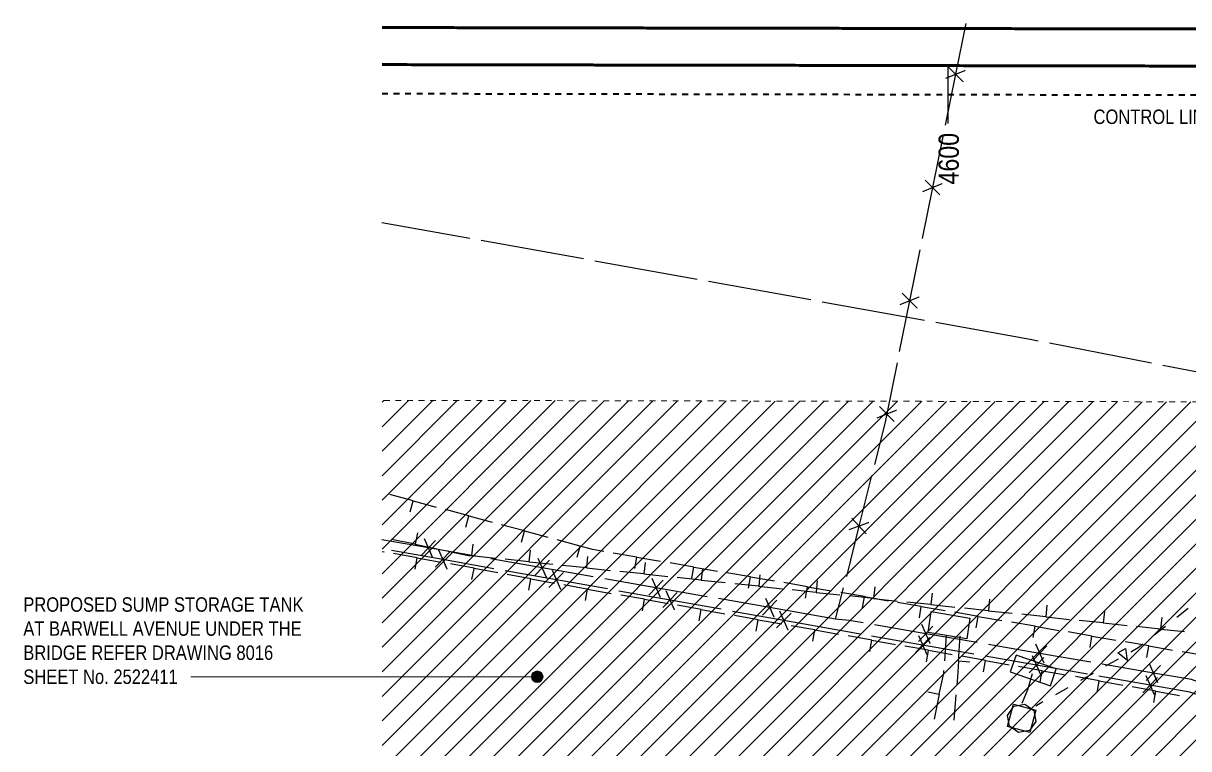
# Model space of a CAD drawing. Header units: metres. Extents: x -1160 to -1077, y 3 to 562.
# Drawn here: x -1156.01 to -1135.83, y 514.71 to 527.27 of the extents above; entities that cross this region are included whole.
import ezdxf

# ---------------------------------------------------------------- set-up
doc = ezdxf.new("R2010")
doc.units = ezdxf.units.M
doc.linetypes.add('ControlLine', pattern=[0.02, 0.0125, -0.0025, 0.0025, -0.0025])
doc.linetypes.add('JacobsDash', pattern=[0.0045, 0.003, -0.0015])
for name, color, linetype, lineweight in [('A-ANNO-NOTE', 7, 'Continuous', 9), ('A-DETL', 7, 'Continuous', 13), ('A-DETL-GENF', 7, 'Continuous', 9), ('A-GENM', 7, 'Continuous', 35), ('G-ANNO-TEXT', 7, 'Continuous', 9)]:
    doc.layers.add(name, color=color, linetype=linetype, lineweight=lineweight)
doc.styles.add('Arial Narrow', font='ARIALN.TTF', dxfattribs={"height": 0.35})
doc.styles.add('Arial Narrow_1', font='ARIALN.TTF', dxfattribs={"height": 0.25})

# ---------------------------------------------------------------- blocks, each defined once
blk = doc.blocks.new('T2DPAA-T2D-PWA-RW-M2D-000001_ControlLines_rvt-1-DRG-2873041 - PILE LAYOUT')
at = {"layer": 'A-ANNO-NOTE', "color": 150, "lineweight": 25, "true_color": 0x0080ff}
blk.add_line((-1139.991, 525.534), (-1139.989, 526.534), dxfattribs=at)
at = {"layer": 'A-ANNO-NOTE', "color": 150, "lineweight": 18, "true_color": 0x0080ff, "insert": (-1140.157, 524.478), "char_height": 0.35, "width": 1.0903, "attachment_point": 1, "rotation": 89.8981, "style": 'Arial Narrow'}
blk.add_mtext('4600', dxfattribs=at)
blk = doc.blocks.new('T2DPAA-T2D-PWA-SU-M2D-000003_250_dwg-40806560-DRG-2873041 - PILE LAYOUT')
at = {"color": 151, "lineweight": 25, "true_color": 0xa3b9ff}
for p, q in [((-203.506, 1111.9), (-203.38, 1110.36)), ((-203.364, 1110.161), (-203.217, 1108.367)), ((-203.201, 1108.167), (-203.055, 1106.373)), ((-203.038, 1106.174), (-202.892, 1104.38)), ((-202.876, 1104.181), (-202.729, 1102.387)), ((-202.555, 1100.194), (-202.434, 1098.398)), ((-202.421, 1098.198), (-202.3, 1096.402))]:
    blk.add_line(p, q, dxfattribs=at)
at = {"color": 41, "lineweight": 25, "true_color": 0xffd0a3}
for p, q in [((-209.012, 1110.436), (-209.009, 1110.4)), ((-208.026, 1110.142), (-208.023, 1110.559)), ((-208.963, 1109.818), (-208.996, 1110.234)), ((-208.745, 1109.916), (-208.722, 1109.5)), ((-208.031, 1109.142), (-208.029, 1109.559)), ((-208.885, 1108.821), (-208.917, 1109.237)), ((-208.036, 1108.142), (-208.034, 1108.559)), ((-208.806, 1107.825), (-208.839, 1108.24)), ((-208.531, 1107.93), (-208.467, 1107.519)), ((-208.378, 1106.942), (-208.314, 1106.53)), ((-207.974, 1106.145), (-208.011, 1106.56)), ((-208.646, 1105.831), (-208.68, 1106.246)), ((-208.225, 1105.954), (-208.161, 1105.542)), ((-207.886, 1105.149), (-207.923, 1105.564)), ((-208.564, 1104.835), (-208.598, 1105.25)), ((-208.072, 1104.966), (-208.008, 1104.554)), ((-207.798, 1104.153), (-207.835, 1104.568)), ((-208.482, 1103.838), (-208.516, 1104.253)), ((-207.919, 1103.978), (-207.855, 1103.566)), ((-207.71, 1103.157), (-207.747, 1103.572)), ((-208.4, 1102.841), (-208.434, 1103.257)), ((-207.766, 1102.99), (-207.702, 1102.578)), ((-207.622, 1102.161), (-207.659, 1102.576)), ((-208.317, 1101.845), (-208.352, 1102.26)), ((-207.613, 1102.001), (-207.549, 1101.59)), ((-207.534, 1101.165), (-207.571, 1101.58)), ((-208.235, 1100.848), (-208.27, 1101.263)), ((-207.46, 1101.013), (-207.396, 1100.601)), ((-208.342, 1100.532), (-207.906, 1100.615)), ((-207.446, 1100.169), (-207.483, 1100.584)), ((-208.859, 1100.194), (-209.293, 1100.118)), ((-208.153, 1099.852), (-208.188, 1100.267)), ((-207.307, 1100.025), (-207.243, 1099.613)), ((-207.358, 1099.173), (-207.395, 1099.588)), ((-208.071, 1098.855), (-208.105, 1099.27)), ((-207.154, 1099.037), (-207.09, 1098.625)), ((-207.27, 1098.177), (-207.307, 1098.592)), ((-207.989, 1097.859), (-208.023, 1098.274)), ((-207.001, 1098.049), (-206.937, 1097.637)), ((-207.182, 1097.181), (-207.219, 1097.596)), ((-207.907, 1096.862), (-207.941, 1097.277)), ((-206.848, 1097.061), (-206.784, 1096.649)), ((-207.094, 1096.185), (-207.131, 1096.6))]:
    blk.add_line(p, q, dxfattribs=at)
at = {"color": 21, "lineweight": 25, "true_color": 0xdea3a3}
for p, q in [((-208.591, 1098.705), (-208.691, 1098.807)), ((-208.241, 1098.349), (-208.416, 1098.527)), ((-207.89, 1097.992), (-208.066, 1098.17)), ((-207.54, 1097.635), (-207.715, 1097.814)), ((-206.781, 1096.989), (-206.98, 1097.139)), ((-206.381, 1096.688), (-206.581, 1096.838))]:
    blk.add_line(p, q, dxfattribs=at)
at = {"color": 21, "lineweight": 25, "true_color": 0xdea3a3, "flags": 128}
for points in [[(-208.67, 1108.779), (-208.748, 1109.676), (-208.819, 1110.488)], [(-208.803, 1108.488), (-208.877, 1109.385), (-208.952, 1110.282)], [(-208.59, 1109.589), (-208.904, 1109.761), (-208.906, 1109.763)], [(-208.607, 1109.789), (-208.887, 1109.565), (-208.889, 1109.562)], [(-208.719, 1109.297), (-209.033, 1109.471), (-209.035, 1109.473)], [(-208.736, 1109.498), (-209.016, 1109.275), (-209.018, 1109.272)], [(-208.496, 1106.787), (-208.574, 1107.683), (-208.653, 1108.58)], [(-208.637, 1106.495), (-208.712, 1107.392), (-208.786, 1108.289)], [(-208.434, 1107.797), (-208.713, 1107.573), (-208.715, 1107.57)], [(-208.416, 1107.596), (-208.73, 1107.769), (-208.733, 1107.771)], [(-208.554, 1107.304), (-208.867, 1107.478), (-208.87, 1107.48)], [(-208.571, 1107.505), (-208.851, 1107.281), (-208.853, 1107.279)], [(-208.323, 1104.794), (-208.401, 1105.691), (-208.479, 1106.588)], [(-208.472, 1104.502), (-208.546, 1105.399), (-208.621, 1106.296)], [(-208.243, 1105.604), (-208.557, 1105.776), (-208.559, 1105.778)], [(-208.26, 1105.804), (-208.539, 1105.58), (-208.542, 1105.578)], [(-208.388, 1105.311), (-208.701, 1105.485), (-208.704, 1105.487)], [(-208.405, 1105.511), (-208.685, 1105.288), (-208.687, 1105.286)], [(-208.127, 1102.543), (-208.227, 1103.699), (-208.305, 1104.595)], [(-208.269, 1102.067), (-208.288, 1102.287), (-208.307, 1102.524), (-208.381, 1103.405), (-208.455, 1104.302)], [(-208.069, 1103.611), (-208.383, 1103.784), (-208.386, 1103.786)], [(-208.087, 1103.812), (-208.366, 1103.588), (-208.368, 1103.585)], [(-208.223, 1103.317), (-208.536, 1103.491), (-208.538, 1103.494)], [(-208.239, 1103.518), (-208.52, 1103.295), (-208.522, 1103.293)], [(-200.583, 1102.984), (-200.366, 1102.698), (-200.364, 1102.696)], [(-200.382, 1102.996), (-200.563, 1102.687), (-200.565, 1102.684)], [(-197.579, 1103.013), (-198.477, 1102.959), (-199.375, 1102.906)], [(-198.587, 1103.103), (-198.37, 1102.818), (-198.367, 1102.816)], [(-198.385, 1103.115), (-198.566, 1102.806), (-198.569, 1102.803)], [(-204.375, 1102.757), (-204.556, 1102.448), (-204.558, 1102.445)], [(-201.571, 1102.774), (-202.47, 1102.72), (-203.368, 1102.667)], [(-202.579, 1102.864), (-202.363, 1102.579), (-202.36, 1102.577)], [(-202.378, 1102.876), (-202.559, 1102.567), (-202.561, 1102.565)], [(-199.575, 1102.894), (-200.473, 1102.84), (-201.372, 1102.786)], [(-208.069, 1102.065), (-208.091, 1102.308), (-208.127, 1102.543), (-207.566, 1102.551)], [(-205.566, 1102.579), (-206.466, 1102.566), (-207.366, 1102.553)], [(-206.569, 1102.715), (-206.365, 1102.42), (-206.363, 1102.418)], [(-206.367, 1102.718), (-206.562, 1102.417), (-206.564, 1102.415)], [(-203.568, 1102.655), (-204.466, 1102.601), (-204.609, 1102.593), (-205.366, 1102.582)], [(-204.576, 1102.745), (-204.359, 1102.46), (-204.357, 1102.457)], [(-208.098, 1100.074), (-208.175, 1100.971), (-208.252, 1101.867)], [(-207.891, 1100.072), (-207.971, 1100.969), (-208.051, 1101.865)], [(-208.016, 1100.883), (-208.33, 1101.056), (-208.333, 1101.058)], [(-208.034, 1101.084), (-208.313, 1100.86), (-208.315, 1100.857)], [(-207.813, 1100.882), (-208.127, 1101.054), (-208.13, 1101.056)], [(-207.831, 1101.083), (-208.11, 1100.858), (-208.112, 1100.855)], [(-207.926, 1098.081), (-208.003, 1098.978), (-208.08, 1099.875)], [(-207.714, 1098.08), (-207.794, 1098.977), (-207.874, 1099.873)], [(-208.706, 1099.048), (-208.447, 1099.011), (-208.16, 1099.006)], [(-207.845, 1098.89), (-208.159, 1099.063), (-208.161, 1099.066)], [(-207.863, 1099.091), (-208.142, 1098.867), (-208.144, 1098.865)], [(-207.635, 1098.89), (-207.95, 1099.062), (-207.952, 1099.064)], [(-207.653, 1099.09), (-207.932, 1098.866), (-207.934, 1098.863)], [(-207.786, 1096.088), (-207.773, 1096.293), (-207.832, 1096.985), (-207.909, 1097.882)], [(-207.576, 1096.088), (-207.557, 1096.318), (-207.616, 1096.985), (-207.696, 1097.881)], [(-207.18, 1097.29), (-207.26, 1097.35), (-207.365, 1097.457)], [(-207.691, 1097.099), (-207.971, 1096.875), (-207.973, 1096.872)], [(-207.476, 1097.098), (-207.754, 1096.874), (-207.757, 1096.871)], [(-207.674, 1096.898), (-207.988, 1097.071), (-207.99, 1097.073)], [(-207.458, 1096.898), (-207.772, 1097.07), (-207.774, 1097.072)]]:
    blk.add_lwpolyline(points, dxfattribs=at)
at = {"color": 41, "lineweight": 25, "true_color": 0xffd0a3, "flags": 128}
for points in [[(-208.546, 1109.927), (-208.744, 1109.916), (-208.745, 1109.916), (-208.768, 1110.332)], [(-208.226, 1110.143), (-208.027, 1110.142), (-208.026, 1110.142), (-208.028, 1109.725)], [(-209.162, 1109.803), (-208.965, 1109.818), (-208.963, 1109.818), (-208.93, 1109.403)], [(-208.713, 1109.334), (-208.693, 1108.973), (-208.684, 1108.919), (-208.62, 1108.507)], [(-208.231, 1109.143), (-208.032, 1109.142), (-208.031, 1109.142), (-208.033, 1108.725)], [(-209.084, 1108.806), (-208.886, 1108.821), (-208.885, 1108.821), (-208.852, 1108.406)], [(-208.487, 1108.949), (-208.683, 1108.919), (-208.684, 1108.919)], [(-208.334, 1107.961), (-208.53, 1107.931), (-208.531, 1107.93), (-208.595, 1108.342)], [(-208.236, 1108.143), (-208.038, 1108.142), (-208.036, 1108.142), (-208.038, 1107.726)], [(-209.006, 1107.809), (-208.808, 1107.824), (-208.806, 1107.825), (-208.774, 1107.409)], [(-208.025, 1106.726), (-208.043, 1106.922), (-208.041, 1107.142), (-208.039, 1107.559)], [(-208.728, 1106.828), (-208.729, 1106.839), (-208.76, 1107.243)], [(-208.18, 1106.973), (-208.377, 1106.942), (-208.378, 1106.942), (-208.442, 1107.354)], [(-208.241, 1107.143), (-208.043, 1107.142), (-208.041, 1107.142)], [(-208.927, 1106.811), (-208.729, 1106.828), (-208.728, 1106.828), (-208.694, 1106.412)], [(-208.027, 1105.985), (-208.224, 1105.954), (-208.225, 1105.954), (-208.289, 1106.366)], [(-208.173, 1106.128), (-207.976, 1106.145), (-207.974, 1106.145), (-207.937, 1105.73)], [(-208.845, 1105.815), (-208.647, 1105.831), (-208.646, 1105.831), (-208.611, 1105.416)], [(-207.874, 1104.996), (-208.07, 1104.966), (-208.072, 1104.966), (-208.136, 1105.378)], [(-208.085, 1105.132), (-207.888, 1105.149), (-207.886, 1105.149), (-207.849, 1104.734)], [(-208.763, 1104.818), (-208.565, 1104.834), (-208.564, 1104.835), (-208.529, 1104.419)], [(-207.721, 1104.008), (-207.917, 1103.978), (-207.919, 1103.978), (-207.983, 1104.389)], [(-207.997, 1104.136), (-207.8, 1104.153), (-207.798, 1104.153), (-207.761, 1103.738)], [(-208.681, 1103.822), (-208.483, 1103.838), (-208.482, 1103.838), (-208.447, 1103.423)], [(-207.568, 1103.02), (-207.764, 1102.99), (-207.766, 1102.99), (-207.83, 1103.401)], [(-207.909, 1103.139), (-207.712, 1103.157), (-207.71, 1103.157), (-207.674, 1102.742)], [(-208.599, 1102.825), (-208.401, 1102.841), (-208.4, 1102.841), (-208.365, 1102.426)], [(-207.415, 1102.032), (-207.611, 1102.002), (-207.613, 1102.001), (-207.677, 1102.413)], [(-207.821, 1102.143), (-207.624, 1102.161), (-207.622, 1102.161), (-207.586, 1101.746)], [(-208.517, 1101.828), (-208.319, 1101.845), (-208.317, 1101.845), (-208.283, 1101.43)], [(-207.262, 1101.044), (-207.458, 1101.013), (-207.46, 1101.013), (-207.524, 1101.425)], [(-207.733, 1101.147), (-207.536, 1101.165), (-207.534, 1101.165), (-207.498, 1100.75)], [(-208.435, 1100.832), (-208.237, 1100.848), (-208.235, 1100.848), (-208.201, 1100.433)], [(-208.932, 1100.674), (-208.921, 1100.476), (-208.921, 1100.474), (-209.365, 1100.451)], [(-208.921, 1100.474), (-208.549, 1100.494), (-208.506, 1100.502)], [(-208.247, 1100.104), (-208.285, 1100.298), (-208.285, 1100.3), (-207.853, 1100.384)], [(-207.109, 1100.056), (-207.305, 1100.025), (-207.307, 1100.025), (-207.37, 1100.437)], [(-208.285, 1100.3), (-208.557, 1100.248), (-208.695, 1100.223)], [(-207.646, 1100.151), (-207.448, 1100.169), (-207.446, 1100.169), (-207.41, 1099.754)], [(-208.353, 1099.835), (-208.155, 1099.852), (-208.153, 1099.852), (-208.119, 1099.436)], [(-206.956, 1099.067), (-207.152, 1099.037), (-207.154, 1099.037), (-207.217, 1099.449)], [(-207.558, 1099.155), (-207.36, 1099.173), (-207.358, 1099.173), (-207.322, 1098.758)], [(-208.271, 1098.839), (-208.073, 1098.855), (-208.071, 1098.855), (-208.037, 1098.44)], [(-206.803, 1098.079), (-206.999, 1098.049), (-207.001, 1098.049), (-207.064, 1098.46)], [(-207.47, 1098.159), (-207.272, 1098.177), (-207.27, 1098.177), (-207.234, 1097.762)], [(-208.189, 1097.842), (-207.991, 1097.858), (-207.989, 1097.859), (-207.955, 1097.443)], [(-206.65, 1097.091), (-206.846, 1097.061), (-206.848, 1097.061), (-206.911, 1097.472)], [(-207.382, 1097.163), (-207.184, 1097.18), (-207.182, 1097.181), (-207.146, 1096.766)], [(-208.107, 1096.846), (-207.909, 1096.862), (-207.907, 1096.862), (-207.873, 1096.447)]]:
    blk.add_lwpolyline(points, dxfattribs=at)
at = {"color": 151, "lineweight": 25, "true_color": 0xa3b9ff, "flags": 128}
blk.add_lwpolyline([(-202.713, 1102.187), (-202.578, 1100.533), (-202.568, 1100.393)], dxfattribs=at)
at = {"color": 41, "lineweight": 25, "true_color": 0xffd0a3, "flags": 128}
blk.add_lwpolyline([(-207.874, 1100.261), (-207.941, 1100.936), (-207.576, 1100.975), (-207.513, 1100.303)], close=True, dxfattribs=at)
at = {"color": 21, "lineweight": 25, "true_color": 0xeca3a3, "flags": 128}
for points in [[(-207.976, 1098.629), (-207.925, 1099.361), (-208.231, 1099.387), (-208.286, 1098.653)], [(-208.711, 1098.999), (-208.776, 1098.819), (-208.949, 1098.738), (-209.129, 1098.803), (-209.21, 1098.977), (-209.145, 1099.157), (-208.972, 1099.238), (-208.792, 1099.172)], [(-208.76, 1099.188), (-208.76, 1098.788), (-209.16, 1098.788), (-209.16, 1099.188)]]:
    blk.add_lwpolyline(points, close=True, dxfattribs=at)
at = {"color": 21, "lineweight": 25, "true_color": 0xdea3a3, "flags": 128}
blk.add_lwpolyline([(-207.329, 1097.563), (-207.523, 1097.477), (-207.524, 1097.476), (-207.435, 1097.668), (-207.434, 1097.67)], close=True, dxfattribs=at)
blk = doc.blocks.new('T2DPAA-T2D-PWA-SU-M2D-000001_ExistingUtilities_rvt-1-DRG-2873041 - PILE LAYOUT')
at = {"color": 254, "lineweight": 25, "true_color": 0xd0d0d0, "rotation": 75.11694444444437}
blk.add_blockref('T2DPAA-T2D-PWA-SU-M2D-000003_250_dwg-40806560-DRG-2873041 - PILE LAYOUT', (-22.928, 434.912), dxfattribs=at)
blk = doc.blocks.new('Top of Pavement - RL A - Top of Pavement - RL A-68818558-DRG-2873041 - PILE LAYOUT')
at = {"layer": 'A-GENM', "color": 252, "lineweight": 50, "true_color": 0x888888}
for points, knots in [([(114.186, 46.63), (114.202, 46.572), (114.251, 46.382), (114.336, 46.063), (114.439, 45.672), (114.542, 45.281), (114.645, 44.89), (114.749, 44.498), (114.852, 44.107), (114.955, 43.716), (115.058, 43.325), (115.161, 42.934), (115.265, 42.543), (115.402, 42.021), (115.54, 41.5), (115.677, 40.978), (115.781, 40.587), (115.884, 40.196), (115.987, 39.805), (116.09, 39.413), (116.194, 39.022), (116.297, 38.631), (116.4, 38.24), (116.503, 37.849), (116.606, 37.458), (116.71, 37.066), (116.813, 36.675), (116.916, 36.284), (117.019, 35.893), (117.122, 35.502), (117.226, 35.111), (117.329, 34.719), (117.432, 34.328), (117.535, 33.937), (117.639, 33.546), (117.742, 33.155), (117.845, 32.764), (117.948, 32.372), (118.051, 31.981), (118.155, 31.59), (118.258, 31.199), (118.361, 30.808), (118.464, 30.417), (118.567, 30.025), (118.671, 29.634), (118.774, 29.243), (118.877, 28.852), (118.98, 28.461), (119.084, 28.07), (119.187, 27.678), (119.29, 27.287), (119.393, 26.896), (119.496, 26.505), (119.6, 26.114), (119.703, 25.722), (119.806, 25.331), (119.909, 24.94), (120.012, 24.549), (120.116, 24.158), (120.219, 23.767), (120.322, 23.375), (120.425, 22.984), (120.529, 22.593), (120.632, 22.202), (120.735, 21.811), (120.838, 21.42), (120.941, 21.028), (121.045, 20.637), (121.148, 20.246), (121.251, 19.855), (121.354, 19.464), (121.458, 19.072), (121.561, 18.681), (121.664, 18.29), (121.767, 17.899), (121.87, 17.508), (121.974, 17.117), (122.077, 16.725), (122.18, 16.334), (122.283, 15.943), (122.386, 15.552), (122.49, 15.161), (122.593, 14.77), (122.696, 14.378), (122.799, 13.987), (122.903, 13.596), (123.006, 13.205), (123.109, 12.814), (123.212, 12.422), (123.315, 12.031), (123.419, 11.64), (123.522, 11.249), (123.625, 10.858), (123.728, 10.467), (123.831, 10.075), (123.935, 9.684), (124.038, 9.293), (124.141, 8.902), (124.244, 8.511), (124.348, 8.12), (124.485, 7.598), (124.623, 7.077), (124.76, 6.555), (124.864, 6.164), (124.967, 5.773), (125.07, 5.382), (125.173, 4.99), (125.276, 4.599), (125.38, 4.208), (125.483, 3.817), (125.586, 3.426), (125.689, 3.034), (125.793, 2.643), (125.896, 2.252), (125.999, 1.861), (126.102, 1.469), (126.206, 1.078), (126.343, 0.556), (126.481, 0.035), (126.618, -0.487), (126.722, -0.878), (126.825, -1.269), (126.928, -1.661), (127.031, -2.052), (127.135, -2.443), (127.238, -2.834), (127.341, -3.226), (127.444, -3.617), (127.548, -4.008), (127.651, -4.399), (127.754, -4.791), (127.857, -5.182), (127.96, -5.573), (128.064, -5.964), (128.167, -6.356), (128.27, -6.747), (128.373, -7.138), (128.477, -7.529), (128.58, -7.92), (128.683, -8.312), (128.786, -8.703), (128.89, -9.094), (128.993, -9.485), (129.096, -9.877), (129.176, -10.178), (129.221, -10.349), (129.231, -10.389)], [0.325559, 0.325559, 0.325559, 0.325559, 0.3268156, 0.3296089, 0.3324022, 0.3351955, 0.3379888, 0.3407821, 0.3435754, 0.3463687, 0.349162, 0.3519553, 0.3547486, 0.3575419, 0.3631285, 0.3659218, 0.3687151, 0.3715084, 0.3743017, 0.377095, 0.3798883, 0.3826816, 0.3854749, 0.3882682, 0.3910615, 0.3938547, 0.396648, 0.3994413, 0.4022346, 0.4050279, 0.4078212, 0.4106145, 0.4134078, 0.4162011, 0.4189944, 0.4217877, 0.424581, 0.4273743, 0.4301676, 0.4329609, 0.4357542, 0.4385475, 0.4413408, 0.4441341, 0.4469274, 0.4497207, 0.452514, 0.4553073, 0.4581006, 0.4608939, 0.4636872, 0.4664804, 0.4692737, 0.472067, 0.4748603, 0.4776536, 0.4804469, 0.4832402, 0.4860335, 0.4888268, 0.4916201, 0.4944134, 0.4972067, 0.5, 0.5027933, 0.5055866, 0.5083799, 0.5111732, 0.5139665, 0.5167598, 0.5195531, 0.5223464, 0.5251397, 0.527933, 0.5307263, 0.5335196, 0.5363128, 0.5391061, 0.5418994, 0.5446927, 0.547486, 0.5502793, 0.5530726, 0.5558659, 0.5586592, 0.5614525, 0.5642458, 0.5670391, 0.5698324, 0.5726257, 0.575419, 0.5782123, 0.5810056, 0.5837989, 0.5865922, 0.5893855, 0.5921788, 0.5949721, 0.5977654, 0.6005587, 0.603352, 0.6089385, 0.6117318, 0.6145251, 0.6173184, 0.6201117, 0.622905, 0.6256983, 0.6284916, 0.6312849, 0.6340782, 0.6368715, 0.6396648, 0.6424581, 0.6452514, 0.6480447, 0.650838, 0.6536313, 0.6592179, 0.6620112, 0.6648045, 0.6675978, 0.6703911, 0.6731844, 0.6759777, 0.6787709, 0.6815642, 0.6843575, 0.6871508, 0.6899441, 0.6927374, 0.6955307, 0.698324, 0.7011173, 0.7039106, 0.7067039, 0.7094972, 0.7122905, 0.7150838, 0.7178771, 0.7206704, 0.7234637, 0.726257, 0.7290503, 0.7318436, 0.7327112, 0.7327112, 0.7327112, 0.7327112]), ([(113.566, 46.465), (113.578, 46.418), (113.64, 46.183), (113.752, 45.759), (113.901, 45.195), (114.05, 44.63), (114.199, 44.066), (114.348, 43.501), (114.472, 43.03), (114.571, 42.654), (114.671, 42.278), (114.795, 41.807), (114.944, 41.243), (115.093, 40.678), (115.242, 40.113), (115.391, 39.549), (115.54, 38.984), (115.689, 38.42), (115.838, 37.855), (115.987, 37.29), (116.135, 36.726), (116.284, 36.161), (116.433, 35.597), (116.582, 35.032), (116.731, 34.467), (116.88, 33.903), (117.029, 33.338), (117.178, 32.774), (117.327, 32.209), (117.476, 31.644), (117.625, 31.08), (117.774, 30.515), (117.923, 29.951), (118.072, 29.386), (118.221, 28.821), (118.37, 28.257), (118.519, 27.692), (118.668, 27.127), (118.817, 26.563), (118.966, 25.998), (119.115, 25.434), (119.264, 24.869), (119.413, 24.304), (119.562, 23.74), (119.711, 23.175), (119.835, 22.705), (119.934, 22.328), (120.009, 22.046), (120.083, 21.764), (120.183, 21.387), (120.307, 20.917), (120.456, 20.352), (120.605, 19.787), (120.754, 19.223), (120.903, 18.658), (121.052, 18.094), (121.201, 17.529), (121.35, 16.964), (121.499, 16.4), (121.648, 15.835), (121.797, 15.271), (121.946, 14.706), (122.095, 14.141), (122.244, 13.577), (122.393, 13.012), (122.542, 12.447), (122.691, 11.883), (122.84, 11.318), (122.989, 10.754), (123.138, 10.189), (123.286, 9.624), (123.435, 9.06), (123.56, 8.589), (123.659, 8.213), (123.758, 7.836), (123.882, 7.366), (124.031, 6.801), (124.18, 6.237), (124.329, 5.672), (124.478, 5.108), (124.627, 4.543), (124.776, 3.978), (124.9, 3.508), (125, 3.131), (125.099, 2.755), (125.223, 2.284), (125.372, 1.72), (125.521, 1.155), (125.67, 0.59), (125.819, 0.025), (125.968, -0.539), (126.117, -1.104), (126.266, -1.669), (126.415, -2.234), (126.564, -2.798), (126.713, -3.363), (126.862, -3.928), (127.011, -4.492), (127.16, -5.057), (127.309, -5.622), (127.458, -6.187), (127.607, -6.751), (127.756, -7.316), (127.905, -7.881), (128.054, -8.445), (128.203, -9.01), (128.352, -9.575), (128.477, -10.045), (128.563, -10.372), (128.599, -10.51), (128.611, -10.554)], [0.3256025, 0.3256025, 0.3256025, 0.3256025, 0.3266129, 0.3306452, 0.3346774, 0.3387097, 0.3427419, 0.3467742, 0.3508065, 0.3528226, 0.3548387, 0.358871, 0.3629032, 0.3669355, 0.3709677, 0.375, 0.3790323, 0.3830645, 0.3870968, 0.391129, 0.3951613, 0.3991935, 0.4032258, 0.4072581, 0.4112903, 0.4153226, 0.4193548, 0.4233871, 0.4274194, 0.4314516, 0.4354839, 0.4395161, 0.4435484, 0.4475806, 0.4516129, 0.4556452, 0.4596774, 0.4637097, 0.4677419, 0.4717742, 0.4758065, 0.4798387, 0.483871, 0.4879032, 0.4919355, 0.4959677, 0.4979839, 0.5, 0.5020161, 0.5040323, 0.5080645, 0.5120968, 0.516129, 0.5201613, 0.5241935, 0.5282258, 0.5322581, 0.5362903, 0.5403226, 0.5443548, 0.5483871, 0.5524194, 0.5564516, 0.5604839, 0.5645161, 0.5685484, 0.5725806, 0.5766129, 0.5806452, 0.5846774, 0.5887097, 0.5927419, 0.5967742, 0.5987903, 0.6008065, 0.6048387, 0.608871, 0.6129032, 0.6169355, 0.6209677, 0.625, 0.6290323, 0.6330645, 0.6350806, 0.6370968, 0.641129, 0.6451613, 0.6491935, 0.6532258, 0.6572581, 0.6612903, 0.6653226, 0.6693548, 0.6733871, 0.6774194, 0.6814516, 0.6854839, 0.6895161, 0.6935484, 0.6975806, 0.7016129, 0.7056452, 0.7096774, 0.7137097, 0.7177419, 0.7217742, 0.7258065, 0.7298387, 0.7318548, 0.7328015, 0.7328015, 0.7328015, 0.7328015])]:
    blk.add_open_spline(points, degree=3, knots=knots, dxfattribs=at)
blk = doc.blocks.new('T2DPAA-T2D-C3S-RS-M3D-100334_rvt-1-DRG-2873041 - PILE LAYOUT')
at = {"layer": 'A-DETL', "color": 151, "linetype": 'ControlLine', "lineweight": 35, "true_color": 0x88c3ff}
blk.add_line((-1149.795, 526.052), (-1090.824, 525.947), dxfattribs=at)
at = {"layer": 'A-GENM', "color": 252, "lineweight": 50, "true_color": 0x888888, "rotation": 75.11694444444437}
blk.add_blockref('Top of Pavement - RL A - Top of Pavement - RL A-68818558-DRG-2873041 - PILE LAYOUT', (-1134.058, 404.862), dxfattribs=at)

msp = doc.modelspace()

# ---------------------------------------------------------------- hatches: boundary and pattern name
at = {"layer": 'A-DETL-GENF'}
h = msp.add_hatch(dxfattribs=at)
h.set_pattern_fill('FP_1', color=256, style=0, pattern_type=2)
h.set_pattern_definition([(45, (-1373.445, -694.024), (-0.212132034, 0.212132034), [])])
h.paths.add_polyline_path([(-1145.2903, 504.6318), (-1145.2821, 509.2468), (-1120.0821, 509.202), (-1120.0617, 520.687), (-1149.7953, 520.7398), (-1149.7953, 504.6398), (-1145.7136, 504.6325)])
at = {"layer": 'G-ANNO-TEXT'}
h = msp.add_hatch(color=256, dxfattribs=at)
edge = h.paths.add_edge_path()
edge.add_arc((-1147.1064, 515.9549), 0.1, 0, 360)

# ---------------------------------------------------------------- linework, layer by layer
at = {"layer": 'A-DETL', "color": 143, "linetype": 'JacobsDash', "lineweight": 18, "true_color": 0x78aac8}
msp.add_line((-1120.0617, 520.687), (-1149.7953, 520.7398), dxfattribs=at)
at = {"layer": 'G-ANNO-TEXT'}
for p, q in [((-1150.9143, 515.9549), (-1153.1059, 515.9549)), ((-1147.1064, 515.9549), (-1150.9143, 515.9549))]:
    msp.add_line(p, q, dxfattribs=at)
msp.add_circle((-1147.1064, 515.9549), 0.1, dxfattribs=at)

# ---------------------------------------------------------------- block references
at = {"lineweight": 5}
for name in ['T2DPAA-T2D-C3S-RS-M3D-100334_rvt-1-DRG-2873041 - PILE LAYOUT', 'T2DPAA-T2D-PWA-SU-M2D-000001_ExistingUtilities_rvt-1-DRG-2873041 - PILE LAYOUT', 'T2DPAA-T2D-PWA-RW-M2D-000001_ControlLines_rvt-1-DRG-2873041 - PILE LAYOUT']:
    msp.add_blockref(name, (0, 0), dxfattribs=at)

# ---------------------------------------------------------------- next in the draw order: texts
at = {"layer": 'G-ANNO-TEXT', "char_height": 0.25, "attachment_point": 1, "style": 'Arial Narrow_1', "bg_fill": 3, "box_fill_scale": 1, "bg_fill_color": 256, "bg_fill_true_color": 13158600, "bg_fill_transparency": 0}
for s, insert in [('CONTROL LINE MC01', (-1137.4737, 525.7743)), ('PROPOSED SUMP STORAGE TANK ', (-1156.0076, 517.3301)), ('AT BARWELL AVENUE UNDER THE ', (-1156.0076, 516.9133)), ('BRIDGE REFER DRAWING 8016 ', (-1156.0076, 516.4966)), ('SHEET No. 2522411 ', (-1156.0076, 516.0799))]:
    msp.add_mtext(s, dxfattribs=dict(at, insert=insert))

doc.saveas('drawing.dxf')
